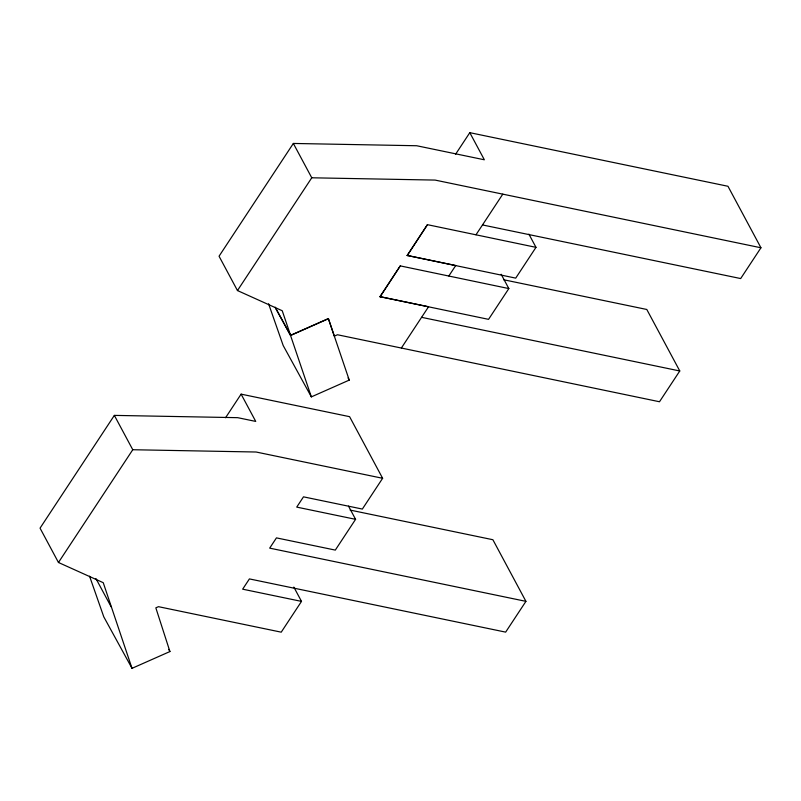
<?xml version="1.0" encoding="UTF-8"?>
<svg xmlns="http://www.w3.org/2000/svg" width="801" height="801" viewBox="0 0 801 801"><rect width="100%" height="100%" fill="white"/><g stroke="black" fill="none" stroke-linecap="round" stroke-linejoin="round"><path stroke-width="1.2" d="M455.609 154.213L469.807 132.666L484.355 159.789L416.69 145.742L293.346 143.449L219.053 256.22L237.466 290.553L282.232 310.748L290.563 335.309L328.37 318.568L349.246 380.105L311.349 396.885L283.194 345.541L268.575 303.749M225.562 417.742L241.111 394.142L255.739 421.426L237.687 417.671L114.353 415.389L40.05 528.149L58.463 562.492L103.239 582.687L132.015 668.334L169.922 651.553L155.835 607.849L158.468 606.677L281.231 632.169L301.506 601.391L293.837 587.093M237.466 290.553L311.759 177.792L435.103 180.085L760.95 247.779L740.675 278.558L482.502 224.941L475.994 234.763M58.463 562.492L132.766 449.731L256.1 452.014L382.628 478.287L362.352 509.066L303.489 496.84L296.73 507.103L355.584 519.328L335.309 550.097L276.445 537.882L269.687 548.134L525.927 601.351L505.651 632.129L249.411 578.913L242.653 589.176L301.506 601.391M379.994 296.67L400.27 265.892L508.835 288.57L488.55 319.349L379.994 296.67L428.555 306.753L401.371 348.014M407.158 255.449L427.434 224.67L535.989 247.349L515.714 278.127L407.158 255.449L455.719 265.531L448.84 275.975M380.075 296.821L400.27 265.892M407.238 255.599L427.434 224.67M482.502 224.941L502.778 194.162M503.639 279.749L646.797 309.476L679.779 370.973L659.493 401.752L337.461 334.748L334.337 336.14L328.37 318.568M311.349 396.885L290.553 335.499L328.45 318.718M469.807 132.666L727.969 186.273L760.95 247.779M421.586 317.326L679.779 370.973M241.111 394.142L349.586 416.67L382.628 478.287M350.127 510.077L492.885 539.724L525.927 601.351M348.055 377.922L349.246 380.105M275.164 307.173L290.563 335.309M275.204 307.474L290.553 335.499M168.721 649.361L169.922 651.553M132.015 668.334L103.78 616.83L89.562 576.199M95.94 578.572L111.139 606.798M528.91 234.152L535.989 247.349M501.156 274.262L508.835 288.57M293.346 143.449L311.759 177.792M348.505 506.122L355.584 519.328M114.353 415.389L132.766 449.731"/></g></svg>
